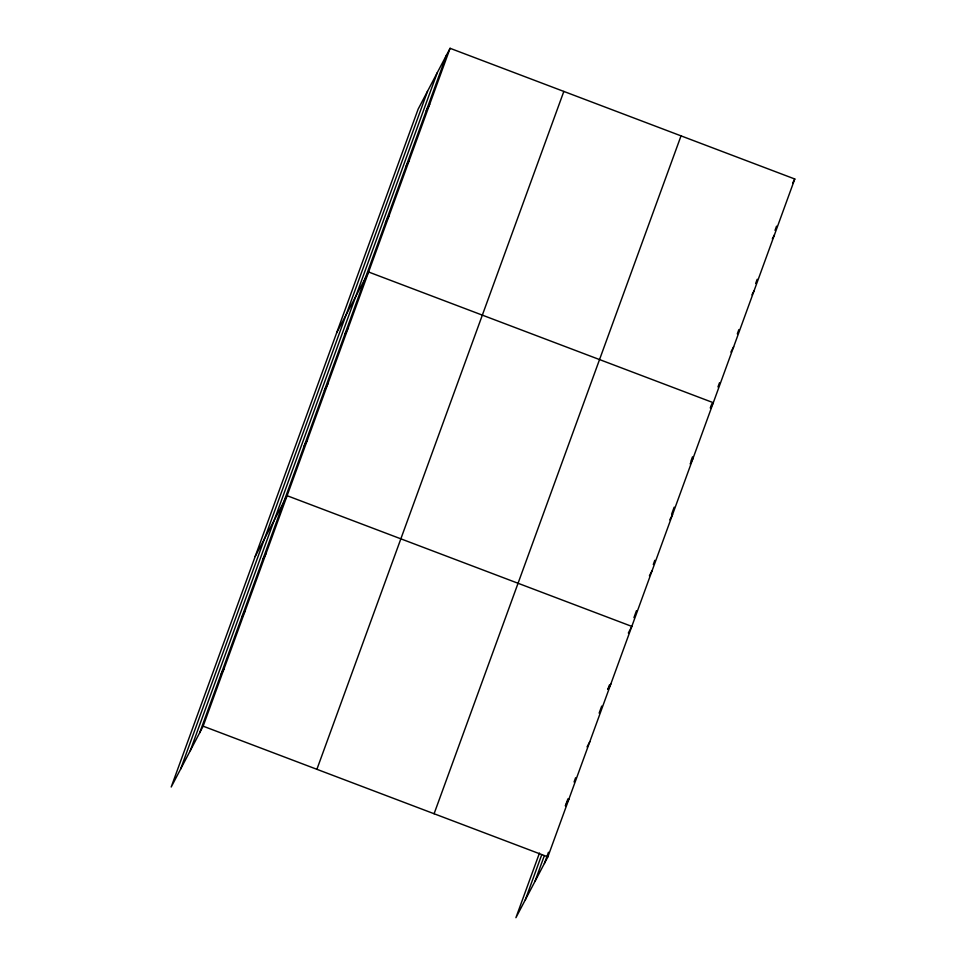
<?xml version="1.0" encoding="UTF-8"?>
<svg xmlns="http://www.w3.org/2000/svg" width="966" height="966" viewBox="0 0 966 966"><rect width="100%" height="100%" fill="white"/><g stroke="black" fill="none" stroke-linecap="round" stroke-linejoin="round"><path stroke-width="1.45" d="M180.606 769.105L427.54 91.239M190.278 750.679L437.212 72.812M199.672 732.796L446.606 54.917M450.084 48.3L418.145 109.122L171.211 787L203.138 726.178L450.084 48.3L794.789 179L547.855 856.878L515.916 917.7L539.475 853.05M316.896 769.31L563.83 91.432M434.096 813.746L681.03 135.868M525.311 899.817L541.697 854.85M534.983 881.39L544.196 856.093M544.377 863.507L548.471 852.266M567.923 798.858L565.364 805.885L568.841 799.256M574.07 781.989L575.603 777.775M599.149 713.125L601.709 706.098M607.856 689.241L609.389 685.027M633.938 617.648L636.485 610.657M653.294 564.518L654.815 560.328M671.624 514.19L674.171 507.198M690.98 461.06L692.501 456.858M710.336 407.93L711.857 403.728M717.967 386.955L719.501 382.765M737.324 333.825L738.857 329.635M755.654 283.497L757.187 279.295M775.01 230.367L776.543 226.177M426.235 110.849L429.713 104.219M405.865 166.768L409.33 160.151M385.482 222.699L388.96 216.07M336.663 332.823L368.589 272.001L713.294 402.701L710.517 408.002M344.741 334.55L348.219 327.921M324.371 390.469L327.848 383.852M304 446.401L307.478 439.772M255.169 556.513L287.107 495.703L631.812 626.403L628.335 633.02M262.631 559.942L266.109 553.313M241.645 617.564L245.123 610.935M220.659 675.174L224.136 668.557M792.7 182.972L794.789 179M772.329 238.904L774.418 234.931M751.959 294.823L754.048 290.851M730.888 352.071L733.665 346.782M690.147 463.921L692.924 458.633M669.776 519.853L672.553 514.552M649.406 575.772L652.183 570.483M608.037 689.326L610.814 684.025M587.05 746.935L589.828 741.647M203.138 726.178L547.855 856.878"/></g></svg>
